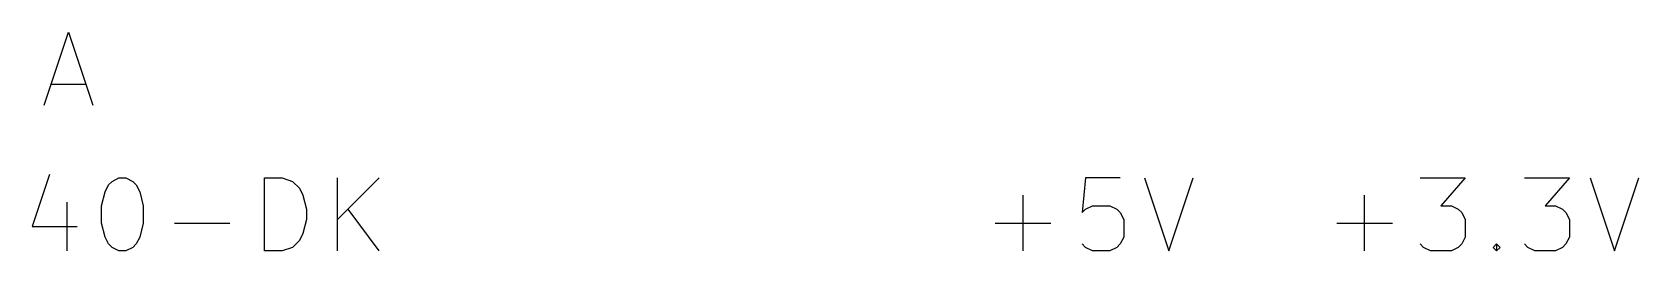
# Model space of a CAD drawing. Header units: inches. Extents: x 0.39 to 7.87, y -5.43 to -0.39.
# Drawn here: x 1.975 to 3.077, y -1.623 to -1.473 of the extents above; entities that cross this region are included whole.
import ezdxf

# ---------------------------------------------------------------- set-up
doc = ezdxf.new("R2010")
doc.units = ezdxf.units.IN
doc.header["$MEASUREMENT"] = 0
doc.layers.add('GREENSIXTYFIVE', color=129, linetype='CONTINUOUS')

msp = doc.modelspace()

# ---------------------------------------------------------------- linework, layer by layer
at = {"layer": 'GREENSIXTYFIVE', "linetype": 'CONTINUOUS'}
for p, q in [((1.9833, -1.5228), (2, -1.4728)), ((1.9833, -1.5228), (2, -1.4728)), ((2, -1.4728), (2.0167, -1.5228)), ((2, -1.4728), (2.0167, -1.5228)), ((1.9881, -1.5085), (2.0119, -1.5085)), ((1.9881, -1.5085), (2.0119, -1.5085)), ((1.9869, -1.5704), (1.975, -1.6061)), ((1.9869, -1.5704), (1.975, -1.6061)), ((2.0274, -1.5776), (2.0298, -1.5752)), ((2.0274, -1.5776), (2.0298, -1.5752)), ((2.0298, -1.5752), (2.0345, -1.5728)), ((2.0298, -1.5752), (2.0345, -1.5728)), ((2.0345, -1.5728), (2.0393, -1.5728)), ((2.0345, -1.5728), (2.0393, -1.5728)), ((2.0393, -1.5728), (2.044, -1.5752)), ((2.0393, -1.5728), (2.044, -1.5752)), ((2.044, -1.5752), (2.0464, -1.5776)), ((2.044, -1.5752), (2.0464, -1.5776)), ((2.1345, -1.6228), (2.1345, -1.5728)), ((2.1345, -1.5728), (2.1464, -1.5728)), ((2.1345, -1.6228), (2.1345, -1.5728)), ((2.1345, -1.5728), (2.1464, -1.5728)), ((2.1464, -1.5728), (2.1536, -1.5752)), ((2.1464, -1.5728), (2.1536, -1.5752)), ((2.1536, -1.5752), (2.1583, -1.5799)), ((2.1536, -1.5752), (2.1583, -1.5799)), ((2.1845, -1.6228), (2.1845, -1.5728)), ((2.2131, -1.5728), (2.1845, -1.6014)), ((2.1845, -1.6228), (2.1845, -1.5728)), ((2.2131, -1.5728), (2.1845, -1.6014)), ((2.6976, -1.5728), (2.6952, -1.5966)), ((2.6976, -1.5728), (2.6952, -1.5966)), ((2.7214, -1.5728), (2.6976, -1.5728)), ((2.7214, -1.5728), (2.6976, -1.5728)), ((2.7381, -1.5728), (2.7548, -1.6228)), ((2.7381, -1.5728), (2.7548, -1.6228)), ((2.7548, -1.6228), (2.7714, -1.5728)), ((2.7548, -1.6228), (2.7714, -1.5728)), ((2.9271, -1.5728), (2.9581, -1.5728)), ((2.9581, -1.5728), (2.9414, -1.5919)), ((2.9986, -1.5728), (3.0295, -1.5728)), ((3.0295, -1.5728), (3.0129, -1.5919)), ((3.0438, -1.5728), (3.0605, -1.6228)), ((3.0605, -1.6228), (3.0771, -1.5728)), ((2.0226, -1.5919), (2.025, -1.5823)), ((2.0226, -1.5919), (2.025, -1.5823)), ((2.025, -1.5823), (2.0274, -1.5776)), ((2.025, -1.5823), (2.0274, -1.5776)), ((2.0464, -1.5776), (2.0488, -1.5823)), ((2.0464, -1.5776), (2.0488, -1.5823)), ((2.0488, -1.5823), (2.0512, -1.5919)), ((2.0488, -1.5823), (2.0512, -1.5919)), ((2.1583, -1.5799), (2.1607, -1.5847)), ((2.1583, -1.5799), (2.1607, -1.5847)), ((2.1607, -1.5847), (2.1631, -1.5942)), ((2.1607, -1.5847), (2.1631, -1.5942)), ((2.6548, -1.6228), (2.6548, -1.5847)), ((2.6548, -1.6228), (2.6548, -1.5847)), ((2.889, -1.6228), (2.889, -1.5847)), ((1.9988, -1.5895), (1.9988, -1.6228)), ((1.9988, -1.5895), (1.9988, -1.6228)), ((2.0226, -1.6038), (2.0226, -1.5919)), ((2.0226, -1.6038), (2.0226, -1.5919)), ((2.0512, -1.5919), (2.0512, -1.6038)), ((2.0512, -1.5919), (2.0512, -1.6038)), ((2.1631, -1.5942), (2.1631, -1.6014)), ((2.1631, -1.5942), (2.1631, -1.6014)), ((2.2131, -1.6228), (2.1917, -1.5942)), ((2.2131, -1.6228), (2.1917, -1.5942)), ((2.6952, -1.5966), (2.6976, -1.5942)), ((2.6952, -1.5966), (2.6976, -1.5942)), ((2.6976, -1.5942), (2.7024, -1.5919)), ((2.6976, -1.5942), (2.7024, -1.5919)), ((2.7024, -1.5919), (2.7143, -1.5919)), ((2.7024, -1.5919), (2.7143, -1.5919)), ((2.7143, -1.5919), (2.719, -1.5942)), ((2.7143, -1.5919), (2.719, -1.5942)), ((2.719, -1.5942), (2.7214, -1.5966)), ((2.719, -1.5942), (2.7214, -1.5966)), ((2.7214, -1.5966), (2.7238, -1.6014)), ((2.7214, -1.5966), (2.7238, -1.6014)), ((2.9414, -1.5919), (2.9486, -1.5919)), ((2.9486, -1.5919), (2.9533, -1.5942)), ((2.9533, -1.5942), (2.9557, -1.5966)), ((2.9557, -1.5966), (2.9581, -1.6014)), ((3.0129, -1.5919), (3.02, -1.5919)), ((3.02, -1.5919), (3.0248, -1.5942)), ((3.0248, -1.5942), (3.0271, -1.5966)), ((3.0271, -1.5966), (3.0295, -1.6014)), ((1.975, -1.6061), (2.0059, -1.6061)), ((1.975, -1.6061), (2.0059, -1.6061)), ((2.025, -1.6133), (2.0226, -1.6038)), ((2.025, -1.6133), (2.0226, -1.6038)), ((2.0512, -1.6038), (2.0488, -1.6133)), ((2.0512, -1.6038), (2.0488, -1.6133)), ((2.0726, -1.6038), (2.1107, -1.6038)), ((2.0726, -1.6038), (2.1107, -1.6038)), ((2.1631, -1.6014), (2.1607, -1.6109)), ((2.1631, -1.6014), (2.1607, -1.6109)), ((2.6357, -1.6038), (2.6738, -1.6038)), ((2.6357, -1.6038), (2.6738, -1.6038)), ((2.7238, -1.6014), (2.7238, -1.6133)), ((2.7238, -1.6014), (2.7238, -1.6133)), ((2.87, -1.6038), (2.9081, -1.6038)), ((2.9581, -1.6014), (2.9581, -1.6133)), ((3.0295, -1.6014), (3.0295, -1.6133)), ((2.0274, -1.618), (2.025, -1.6133)), ((2.0274, -1.618), (2.025, -1.6133)), ((2.0298, -1.6204), (2.0274, -1.618)), ((2.0298, -1.6204), (2.0274, -1.618)), ((2.0464, -1.618), (2.044, -1.6204)), ((2.0464, -1.618), (2.044, -1.6204)), ((2.0488, -1.6133), (2.0464, -1.618)), ((2.0488, -1.6133), (2.0464, -1.618)), ((2.1583, -1.6157), (2.1536, -1.6204)), ((2.1583, -1.6157), (2.1536, -1.6204)), ((2.1607, -1.6109), (2.1583, -1.6157)), ((2.1607, -1.6109), (2.1583, -1.6157)), ((2.6976, -1.6204), (2.6952, -1.618)), ((2.6976, -1.6204), (2.6952, -1.618)), ((2.7214, -1.618), (2.719, -1.6204)), ((2.7214, -1.618), (2.719, -1.6204)), ((2.7238, -1.6133), (2.7214, -1.618)), ((2.7238, -1.6133), (2.7214, -1.618)), ((2.9295, -1.6204), (2.9271, -1.618)), ((2.9557, -1.618), (2.9533, -1.6204)), ((2.9581, -1.6133), (2.9557, -1.618)), ((2.9771, -1.6204), (2.9795, -1.618)), ((2.9795, -1.618), (2.9819, -1.6204)), ((2.9795, -1.618), (2.9795, -1.6228)), ((3.001, -1.6204), (2.9986, -1.618)), ((3.0271, -1.618), (3.0248, -1.6204)), ((3.0295, -1.6133), (3.0271, -1.618)), ((2.0345, -1.6228), (2.0298, -1.6204)), ((2.0345, -1.6228), (2.0298, -1.6204)), ((2.0393, -1.6228), (2.0345, -1.6228)), ((2.0393, -1.6228), (2.0345, -1.6228)), ((2.044, -1.6204), (2.0393, -1.6228)), ((2.044, -1.6204), (2.0393, -1.6228)), ((2.1464, -1.6228), (2.1345, -1.6228)), ((2.1464, -1.6228), (2.1345, -1.6228)), ((2.1536, -1.6204), (2.1464, -1.6228)), ((2.1536, -1.6204), (2.1464, -1.6228)), ((2.7024, -1.6228), (2.6976, -1.6204)), ((2.7024, -1.6228), (2.6976, -1.6204)), ((2.7143, -1.6228), (2.7024, -1.6228)), ((2.7143, -1.6228), (2.7024, -1.6228)), ((2.719, -1.6204), (2.7143, -1.6228)), ((2.719, -1.6204), (2.7143, -1.6228)), ((2.9343, -1.6228), (2.9295, -1.6204)), ((2.9486, -1.6228), (2.9343, -1.6228)), ((2.9533, -1.6204), (2.9486, -1.6228)), ((2.9795, -1.6228), (2.9771, -1.6204)), ((2.9819, -1.6204), (2.9795, -1.6228)), ((3.0057, -1.6228), (3.001, -1.6204)), ((3.02, -1.6228), (3.0057, -1.6228)), ((3.0248, -1.6204), (3.02, -1.6228))]:
    msp.add_line(p, q, dxfattribs=at)

doc.saveas('drawing.dxf')
